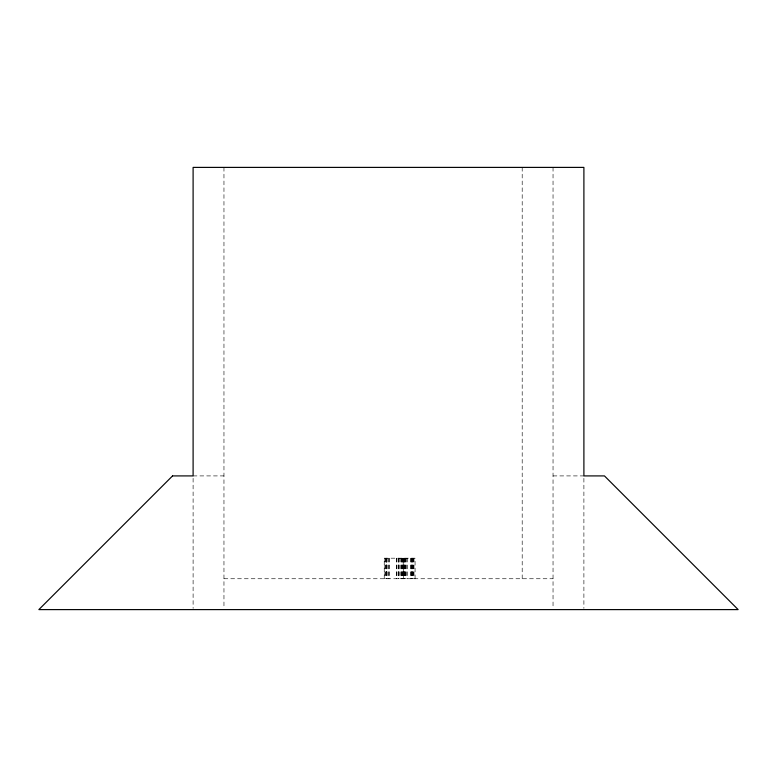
<?xml version="1.0" encoding="UTF-8"?>
<svg xmlns="http://www.w3.org/2000/svg" width="777" height="777" viewBox="0 0 777 777"><rect width="100%" height="100%" fill="white"/><g stroke="black" fill="none" stroke-linecap="round" stroke-linejoin="round"><path stroke-width="0.58" stroke-dasharray="3.88 2.91" d="M193.104 475.912L223.961 475.912M553.039 475.912L583.896 475.912M223.961 578.748L553.039 578.748M583.896 478.321L583.896 608.401M553.039 167.395L553.039 608.42M522.193 167.395L522.193 578.748M415.073 578.748L415.073 558.187L384.226 558.187L384.226 578.748M413.995 558.187L413.995 578.748M413.519 558.187L413.519 578.748M412.878 558.187L412.878 578.748M412.48 558.187L412.48 578.748M412.315 558.187L412.315 578.748M411.995 558.187L411.995 578.748M411.557 558.187L411.557 578.748M411.276 558.187L411.276 578.748M411.111 558.187L411.111 578.748M410.479 558.187L410.479 578.748M407.711 558.187L407.711 578.748M406.556 558.187L406.556 578.748M405.516 558.187L405.516 578.748M405.273 558.187L405.273 578.748M404.875 558.187L404.875 578.748M404.39 558.187L404.39 578.748M404.195 558.187L404.195 578.748M403.991 558.187L403.991 578.748M403.953 558.187L403.953 578.748M403.671 558.187L403.671 578.748M403.389 578.748L403.156 558.187M402.836 558.187L402.836 578.748M402.554 558.187L402.671 578.748M402.515 558.187L402.515 578.748M401.554 558.187L401.427 578.748M401.311 558.187L401.311 578.748M401.068 558.187L401.068 578.748M399.99 558.187L399.99 578.748M398.951 558.187L398.951 578.748M398.387 558.187L398.387 578.748M398.232 558.187L398.232 578.748M398.106 558.187L398.106 578.748M396.668 558.187L396.668 578.748M396.425 558.187L396.425 578.748M389.588 558.187L389.588 578.748M388.908 558.187L388.791 578.748M388.024 558.187L388.024 578.748M386.849 558.187L386.946 578.748M386.509 558.187L386.548 578.748M386.383 558.187L386.383 578.748M386.188 558.187L386.266 578.748M386.062 558.187L386.062 578.748M385.829 558.187L385.829 578.748M384.868 558.187L384.868 578.748M223.961 167.395L223.961 608.42M193.104 478.321L193.104 608.401"/><path stroke-width="1.17" d="M172.543 475.912L38.85 609.605L738.15 609.605L604.457 475.912L583.896 475.912L583.896 167.395L193.104 167.395L193.104 475.912L172.543 475.912"/></g></svg>
